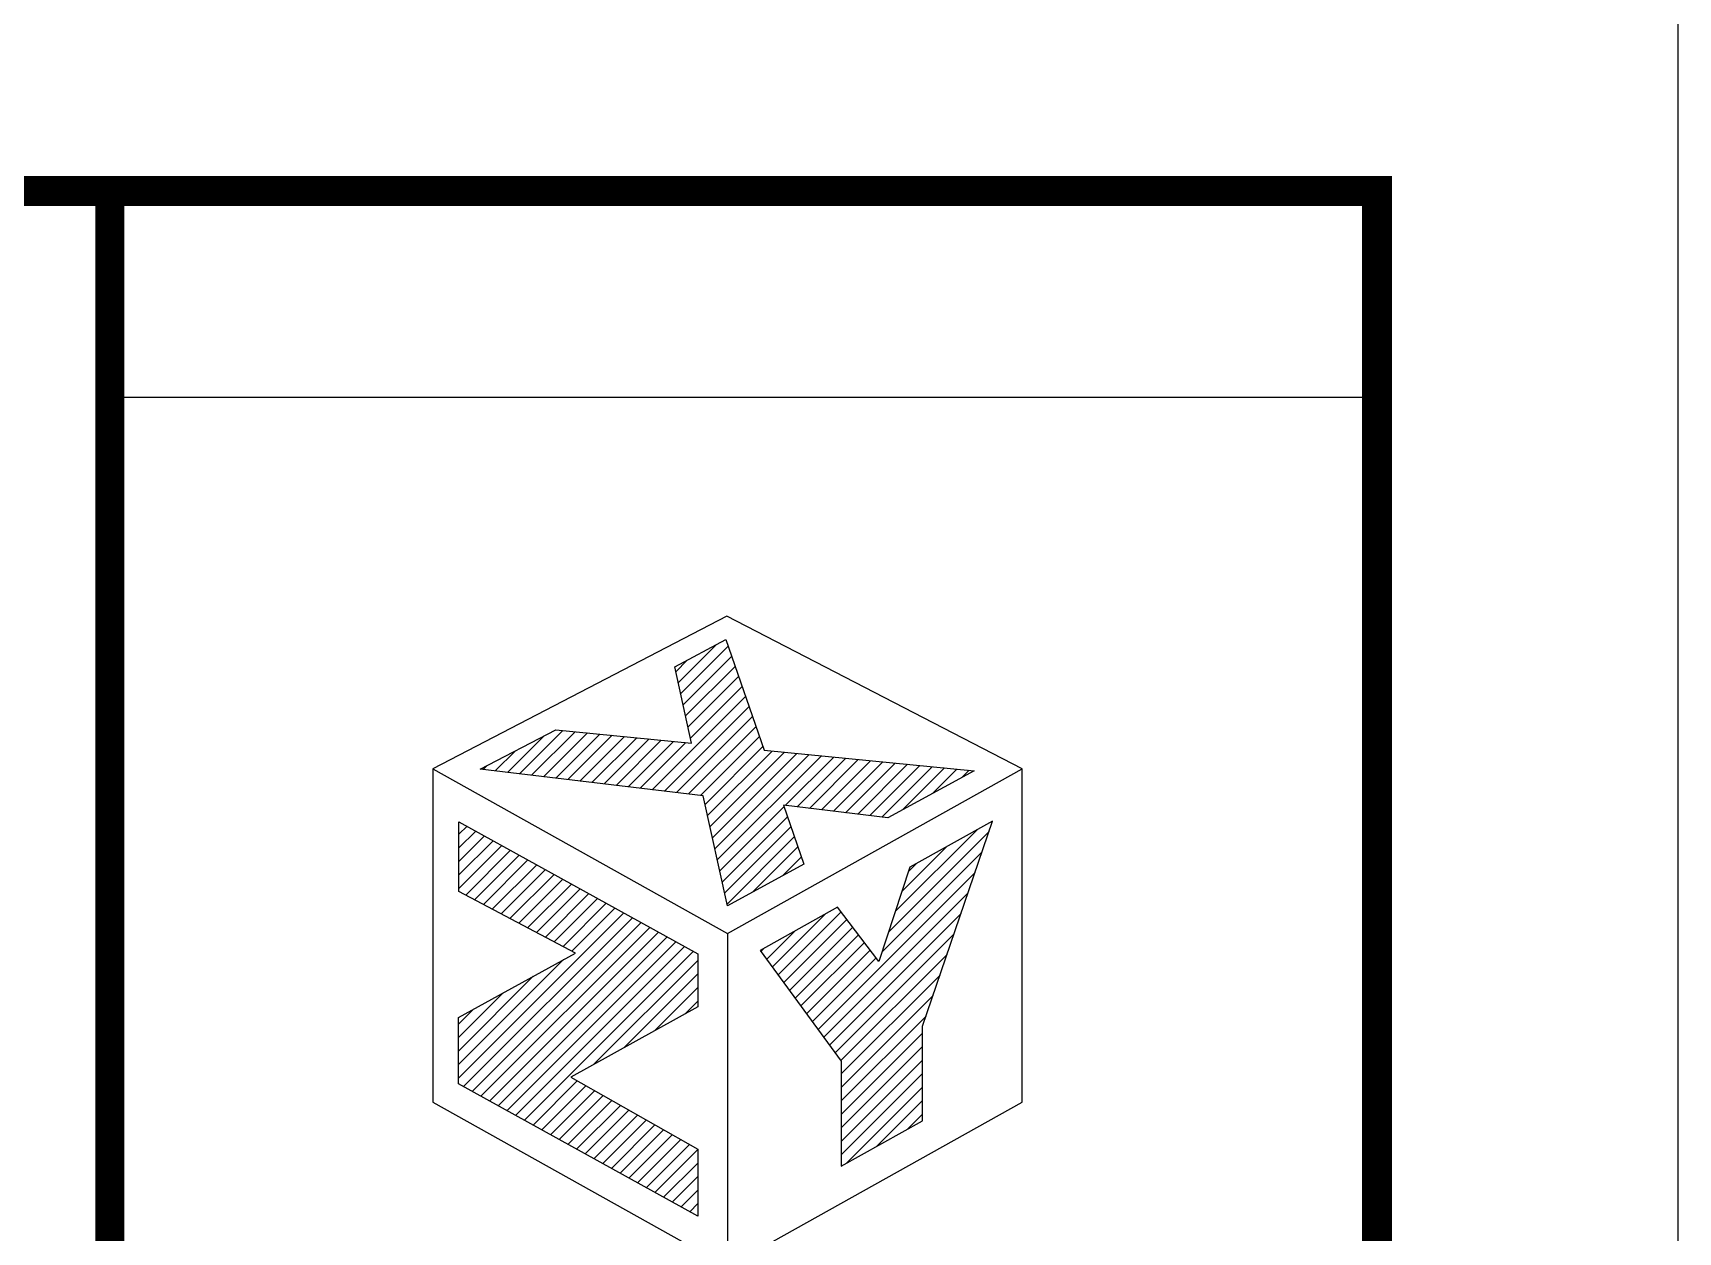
# Model space of a CAD drawing. Extents: x -266287 to 275962, y -324567 to 363765.
# Drawn here: x -82694 to -71765, y -165486 to -157517 of the extents above; entities that cross this region are included whole.
import ezdxf

# ---------------------------------------------------------------- set-up
doc = ezdxf.new("R2010")
doc.units = 0
doc.header["$LTSCALE"] = 1000
doc.layers.get('0').update_dxf_attribs({"linetype": 'CONTINUOUS'})
doc.layers.add('0-TK', color=4, linetype='CONTINUOUS')
doc.layers.add('PUB_TITLE', color=4, linetype='CONTINUOUS')

msp = doc.modelspace()

# ---------------------------------------------------------------- hatches: boundary and pattern name
h = msp.add_hatch()
h.set_pattern_fill('ANSI31', color=256, scale=40, style=0)
h.set_pattern_definition([(45, (-250422.49, -268564.313), (-44.90128, 44.90128), [])])
h.paths.add_polyline_path([(-79863.53452, -162759.47687), (-79863.53452, -163222.87667), (-79090.55844, -163631.63725), (-79867.32412, -164061.10285), (-79867.32412, -164501.17935), (-78276.86134, -165380.85003), (-78276.86134, -164935.60589), (-79121.25424, -164457.73669), (-78277.34365, -163989.03145), (-78276.31012, -163638.04512)])
h.paths.add_polyline_path([(-77324.39579, -164349.59515), (-77324.39579, -165048.05566), (-76783.6536, -164746.37479), (-76783.6536, -164117.36126), (-76318.18675, -162754.99825), (-76867.64503, -163060.19926), (-77073.55839, -163688.58467), (-77349.02822, -163327.15971), (-77861.86514, -163614.27396)])
h.paths.add_polyline_path([(-77573.37284, -163040.42441), (-77708.76509, -162649.78503), (-77014.37165, -162732.46732), (-76442.07239, -162420.72063), (-77835.51016, -162284.0537), (-78090.48167, -161548.35356), (-78430.4437, -161730.35795), (-78318.85705, -162236.64918), (-79219.99068, -162148.24803), (-79722.66456, -162409.97194), (-78241.79027, -162586.32637), (-78080.6287, -163317.58234)])

# ---------------------------------------------------------------- linework, layer by layer
for points in [[(-78083.52258, -161391.98067), (-80037.71854, -162408.24939), (-78080.4909, -163501.48154), (-76123.19435, -162408.24939), (-78083.52258, -161391.98067)], [(-79722.66456, -162409.97194), (-79219.99068, -162148.24803), (-78318.85705, -162236.64918), (-78430.4437, -161730.35795), (-78090.48167, -161548.35356), (-77835.51016, -162284.0537), (-76442.07239, -162420.72063), (-77014.37165, -162732.46732), (-77708.76509, -162649.78503), (-77573.37284, -163040.42441), (-78080.6287, -163317.58234), (-78241.79027, -162586.32637), (-79722.66456, -162409.97194)], [(-80037.71854, -162408.24939), (-80037.71854, -164623.06682), (-78080.4909, -165717.36695), (-76123.19435, -164623.06682), (-76123.19435, -162408.24939)], [(-79863.53452, -163222.87667), (-79863.53452, -162759.47687), (-78276.31012, -163638.04512), (-78277.34365, -163989.03145), (-79121.25424, -164457.73669), (-78276.86134, -164935.60589), (-78276.86134, -165380.85003), (-79867.32412, -164501.17935), (-79867.32412, -164061.10285), (-79090.55844, -163631.63725), (-79863.53452, -163222.87667)], [(-77861.86514, -163614.27396), (-77324.39579, -164349.59515), (-77324.39579, -165048.05566), (-76783.6536, -164746.37479), (-76783.6536, -164117.36126), (-76318.18675, -162754.99825), (-76867.64503, -163060.19926), (-77073.55839, -163688.58467), (-77349.02822, -163327.15971), (-77861.86514, -163614.27396)], [(-78080.4909, -163501.48154), (-78080.4909, -165717.36695)]]:
    msp.add_lwpolyline(points)
at = {"layer": '0-TK'}
msp.add_line((-82183.49798, -159938.61804), (-73764.58828, -159938.61804), dxfattribs=at)
at = {"layer": '0-TK', "const_width": 191.9817}
msp.add_lwpolyline([(-82183.49798, -238566.69496), (-82183.49798, -158566.69496)], dxfattribs=at)
at = {"layer": 'PUB_TITLE'}
msp.add_lwpolyline([(-220364.58828, -240566.69496), (-71764.58828, -240566.69496), (-71764.58828, -156566.69496), (-220364.58828, -156566.69496)], close=True, dxfattribs=at)
at = {"layer": 'PUB_TITLE', "const_width": 200}
msp.add_lwpolyline([(-215364.58828, -238566.69496), (-73764.58828, -238566.69496), (-73764.58828, -158566.69496), (-215364.58828, -158566.69496)], close=True, dxfattribs=at)

doc.saveas('drawing.dxf')
